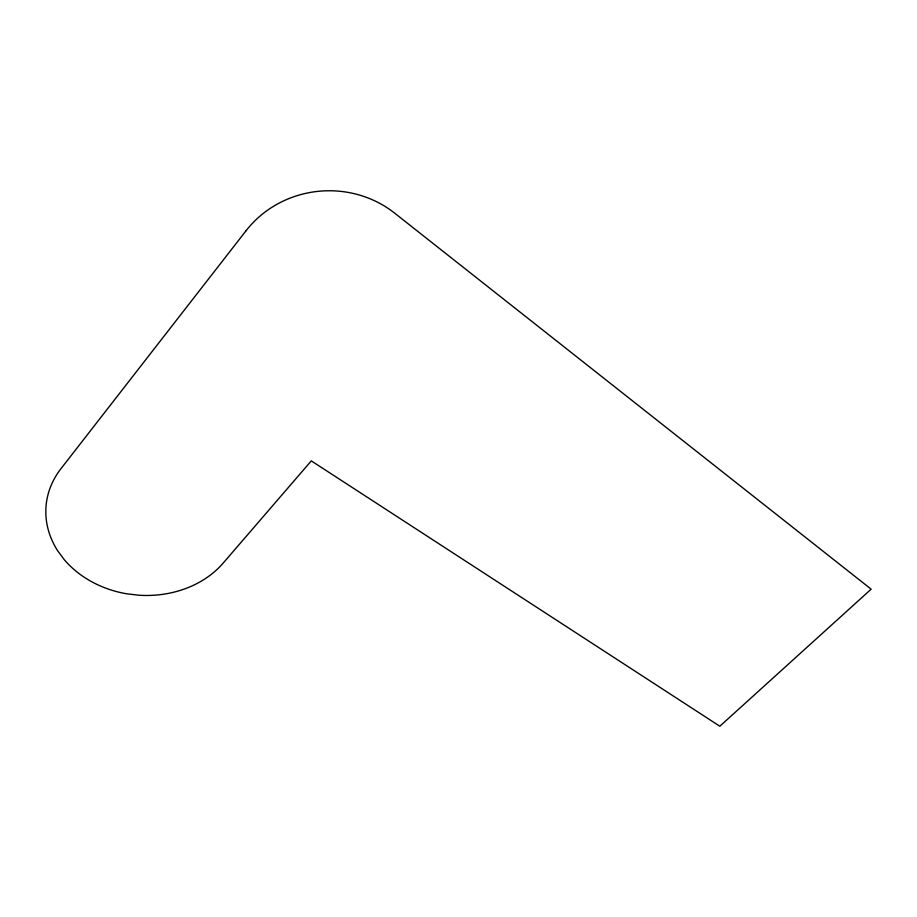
<?xml version="1.0" encoding="UTF-8"?>
<svg xmlns="http://www.w3.org/2000/svg" width="917" height="917" viewBox="0 0 917 917"><rect width="100%" height="100%" fill="white"/><g stroke="black" fill="none" stroke-linecap="round" stroke-linejoin="round"><path stroke-width="1.38" d="M246.146 230.625L60.958 468.69A97.66 81.017 5 0 0 57.737 550.865L64.511 559.955A97.66 81.017 5 0 0 126.489 593.758L138.719 595.213A97.66 81.017 5 0 0 223.244 563.015L311.299 460.884L719.834 726.23L871.15 589.173L394.597 213.099A102.578 97.019 -3.5 0 0 246.146 230.625"/></g></svg>
